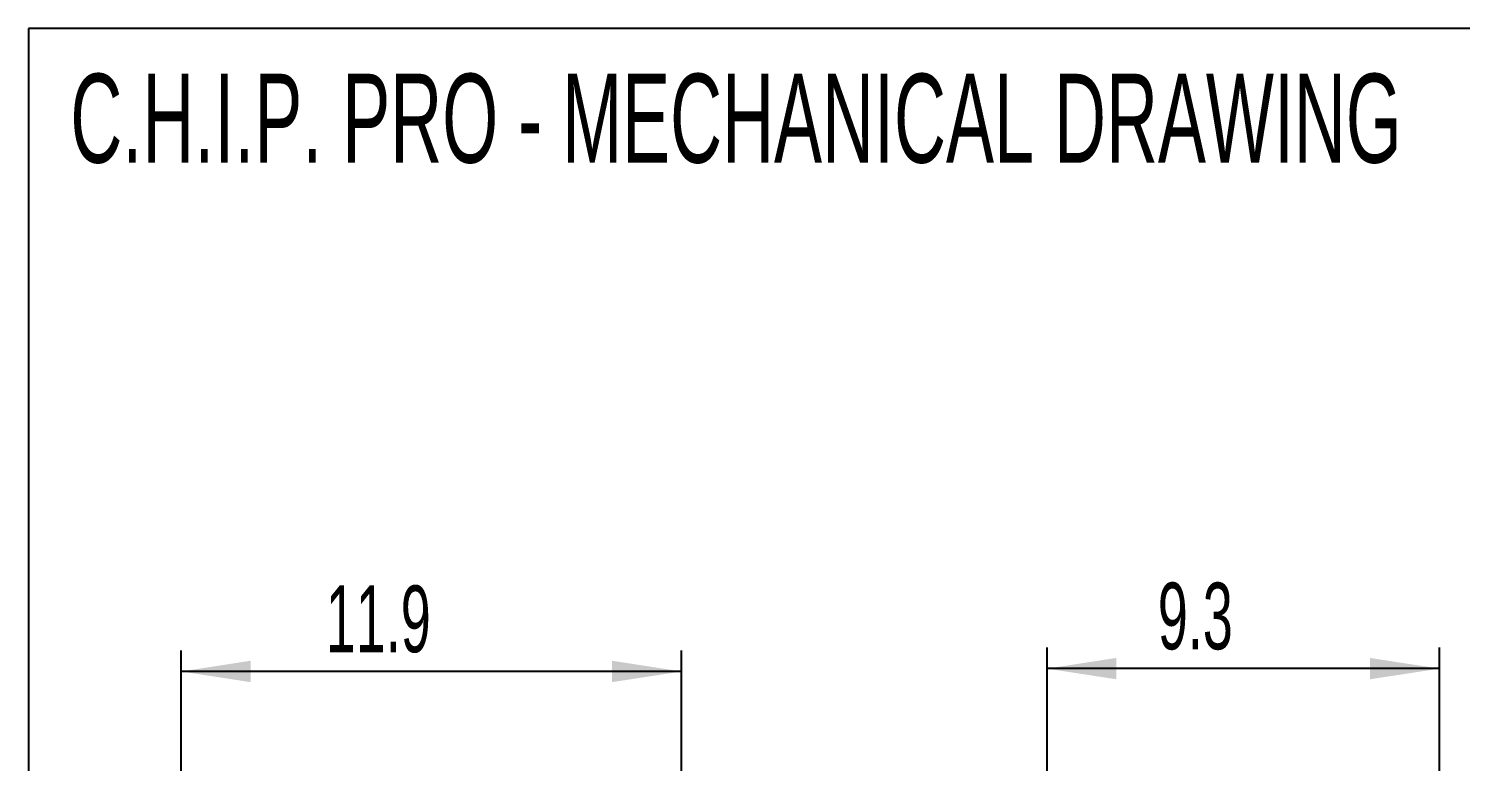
# Model space of a CAD drawing. Extents: x 13 to 282, y 8 to 200.
# Drawn here: x 12.8 to 80.9, y 165 to 199.9 of the extents above; entities that cross this region are included whole.
import ezdxf

# ---------------------------------------------------------------- set-up
doc = ezdxf.new("R2010")
doc.units = 0
doc.layers.get('0').update_dxf_attribs({"linetype": 'CONTINUOUS'})
doc.styles.add('SLDTEXTSTYLE0', font='TXT', dxfattribs={"width": 0.605})
doc.dimstyles.new('SLDDIMSTYLE0', dxfattribs={"dimtxt": 3.081982, "dimasz": 3.302, "dimexe": 0, "dimexo": 0.0625, "dimgap": 0.770496, "dimtad": 1, "dimdec": 1, "dimlfac": 0.5, "dimrnd": 1e-09, "dimzin": 12, "dimtxsty": 'SLDTEXTSTYLE0', "dimsah": 1, "dimcen": 0.09, "dimazin": 3, "dimtfac": 1, "dimtdec": 1, "dimtofl": 0, "dimtmove": 0, "dimatfit": 3, "dimtolj": 1, "dimtzin": 12})
doc.dimstyles.new('SLDDIMSTYLE2', dxfattribs={"dimtxt": 3.081982, "dimasz": 3.302, "dimexe": 0, "dimexo": 0.0625, "dimgap": 0.770496, "dimtad": 1, "dimdec": 1, "dimlfac": 0.5, "dimrnd": 1e-09, "dimzin": 12, "dimtxsty": 'SLDTEXTSTYLE0', "dimsah": 1, "dimcen": 0.09, "dimazin": 3, "dimtfac": 1, "dimtdec": 1, "dimtmove": 0, "dimatfit": 3, "dimtolj": 1, "dimtzin": 12})

# ---------------------------------------------------------------- blocks, each defined once
blk = doc.blocks.new('_D_13')
at = {"color": 7, "linetype": 'CONTINUOUS'}
for p, q in [((20.034, 144.338), (20.034, 170.275)), ((43.845, 141.617), (43.845, 170.275)), ((43.845, 169.275), (20.034, 169.275))]:
    blk.add_line(p, q, dxfattribs=at)
for points in [[(20.034, 169.275), (23.336, 168.767), (23.336, 169.783)], [(43.845, 169.275), (40.543, 169.783), (40.543, 168.767)]]:
    blk.add_solid(points, dxfattribs=at)
at = {"color": 7, "linetype": 'CONTINUOUS', "insert": (26.916, 173.367), "char_height": 3.175, "attachment_point": 1, "style": 'SLDTEXTSTYLE0'}
blk.add_mtext('11.9', dxfattribs=at)
blk = doc.blocks.new('_D_15')
at = {"color": 7, "linetype": 'CONTINUOUS'}
for p, q in [((61.242, 115.745), (61.242, 170.41)), ((79.914, 113.858), (79.914, 170.41)), ((79.914, 169.41), (61.242, 169.41))]:
    blk.add_line(p, q, dxfattribs=at)
for points in [[(61.242, 169.41), (64.544, 168.902), (64.544, 169.918)], [(79.914, 169.41), (76.612, 169.918), (76.612, 168.902)]]:
    blk.add_solid(points, dxfattribs=at)
at = {"color": 7, "linetype": 'CONTINUOUS', "insert": (66.515, 173.503), "char_height": 3.175, "attachment_point": 1, "style": 'SLDTEXTSTYLE0'}
blk.add_mtext('9.3', dxfattribs=at)

msp = doc.modelspace()

# ---------------------------------------------------------------- linework, layer by layer
at = {"color": 7, "linetype": 'CONTINUOUS'}
for p, q in [((282.263, 199.872), (12.777, 199.872)), ((12.777, 199.872), (12.777, 8.493))]:
    msp.add_line(p, q, dxfattribs=at)

# ---------------------------------------------------------------- texts
at = {"color": 7, "linetype": 'CONTINUOUS', "insert": (14.762, 197.724), "char_height": 4.23333, "attachment_point": 1, "style": 'SLDTEXTSTYLE0'}
msp.add_mtext('C.H.I.P. PRO - MECHANICAL DRAWING', dxfattribs=at)

# ---------------------------------------------------------------- dimensions: what is measured, and where the dimension line sits
at = {"color": 7, "linetype": 'CONTINUOUS'}
for base, p1, p2, dimstyle, picture, middle in [((20.034, 169.275), (43.845, 140.617), (20.034, 143.338), 'SLDDIMSTYLE0', '_D_13', (31.032, 169.275)), ((61.242, 169.41), (79.914, 112.858), (61.242, 114.745), 'SLDDIMSTYLE2', '_D_15', (69.455, 169.41))]:
    dim = msp.add_linear_dim(base=base, p1=p1, p2=p2, dimstyle=dimstyle, dxfattribs=at)
    dim.commit()
    dim.dimension.update_dxf_attribs({"geometry": picture, "text_midpoint": middle, "dimtype": 160})

doc.saveas('drawing.dxf')
